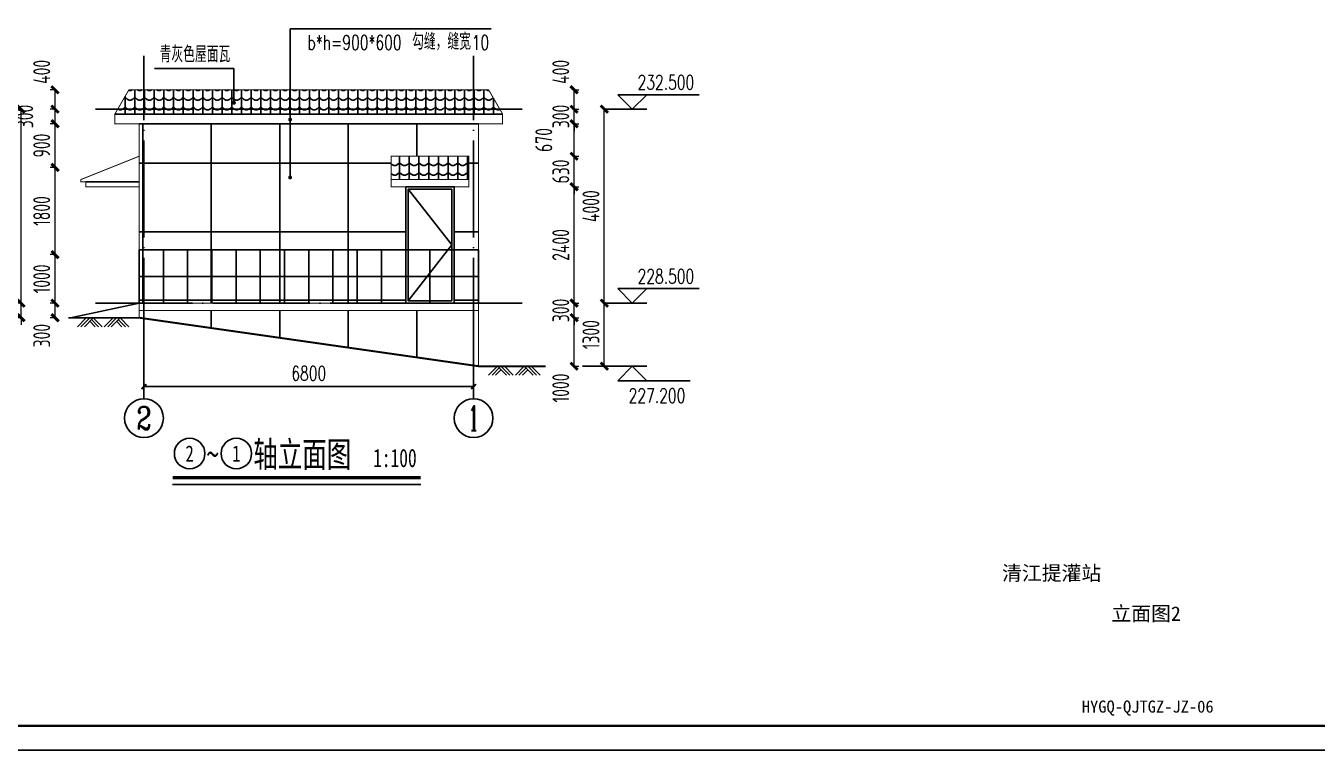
# Model space of a CAD drawing. Header units: millimetres. Extents: x 1742399 to 4898386, y 2481636 to 5226310.
# Drawn here: x 2215786 to 2242429, y 2586514 to 2601452 of the extents above; entities that cross this region are included whole.
import ezdxf
from ezdxf.enums import TextEntityAlignment as Align

# ---------------------------------------------------------------- set-up
doc = ezdxf.new("R2010")
doc.units = ezdxf.units.MM
doc.header["$LTSCALE"] = 1000
doc.linetypes.add('DOTE', pattern=[2.42, 2, -0.2, 0.02, -0.2])
for name, color, linetype in [('AXIS', 3, 'Continuous'), ('AXIS_TEXT', 7, 'Continuous'), ('DIM_ELEV', 3, 'Continuous'), ('DIM_LEAD', 3, 'Continuous'), ('DIM_SYMB', 3, 'Continuous'), ('DOTE', 1, 'DOTE'), ('PUB_DIM', 3, 'Continuous'), ('PUB_TITLE', 4, 'Continuous'), ('SPACE_BALCONY', 6, 'Continuous'), ('TWT_DIM', 3, 'Continuous'), ('YHJ_立面_墙线中', 2, 'Continuous'), ('YHJ_门窗框', 151, 'Continuous'), ('YHJ_门窗细线', 160, 'Continuous'), ('图框', 7, 'Continuous'), ('建筑-房间填充', 8, 'Continuous')]:
    doc.layers.add(name, color=color, linetype=linetype)
doc.styles.add('_TCH_AXIS', font='COMPLEX', dxfattribs={"bigfont": 'GBCBIG'})
doc.styles.add('_TCH_DIM', font='SIMPLEX', dxfattribs={"bigfont": 'GBCBIG'})
doc.styles.add('_TCH_DIM_T3', font='SIMPLEX', dxfattribs={"width": 0.705882, "bigfont": 'GBCBIG'})
doc.styles.add('biaotilan', font='', dxfattribs={"width": 0.7})
doc.styles.add('COMPLEX', font='COMPLEX')
doc.styles.add('TSSD_REIN_T3', font='tssdeng.shx', dxfattribs={"width": 0.7, "bigfont": 'hztxt.shx'})
doc.styles.get('biaotilan').set_extended_font_data('SimSun')
doc.dimstyles.new('_TCH_ARCH&&100', dxfattribs={"dimtxt": 350, "dimasz": 150, "dimexe": 100, "dimexo": 200, "dimgap": 100, "dimtad": 1, "dimdec": 0, "dimzin": 0, "dimdsep": 46, "dimtxsty": 'TSSD_REIN_T3', "dimblk": 'ARCHTICK', "dimcen": 0.09, "dimclrt": 7, "dimazin": 2, "dimtfac": 1, "dimtdec": 0, "dimtix": 1, "dimtmove": 2, "dimatfit": 3, "dimfxl": 1, "dimfxlon": 1, "dimtolj": 1, "dimtzin": 0, "dimlwd": 18, "dimlwe": 18, "dimarcsym": 0})
doc.dimstyles.new('_TWT_ARCH&&100', dxfattribs={"dimtxt": 297.5, "dimasz": 100, "dimexe": 250, "dimexo": 300, "dimgap": 126.25, "dimtad": 1, "dimdec": 0, "dimzin": 0, "dimdsep": 46, "dimtxsty": '_TCH_DIM_T3', "dimblk": 'ARCHTICK', "dimcen": 0.09, "dimclrt": 7, "dimazin": 2, "dimtfac": 1, "dimtdec": 0, "dimtix": 1, "dimtmove": 2, "dimatfit": 3, "dimfxl": 75, "dimtolj": 1, "dimtzin": 0, "dimarcsym": 0})
pattern_1 = [(90, (707.1, 707.1), (-1414.215, 0), []), (180, (707.1, 707.1), (-1e-13, -1414.215), [])]

# ---------------------------------------------------------------- blocks, each defined once
blk = doc.blocks.new('HSHHFGHTFF')
at = {"layer": 'YHJ_门窗框'}
blk.add_lwpolyline([(633308, 84413), (634308, 84413), (634308, 82013), (633308, 82013)], close=True, dxfattribs=at)
at = {"layer": 'YHJ_门窗细线'}
blk.add_lwpolyline([(633358, 84363), (634258, 84363), (634258, 82063), (633358, 82063)], close=True, dxfattribs=at)
blk.add_lwpolyline([(633358, 84363), (634258, 83213), (633358, 82063)], dxfattribs=at)
blk = doc.blocks.new('HAYJZ A3')
blk.add_lwpolyline([(4975, -403417), (46975, -403417), (46975, -433117), (4975, -433117), (4975, -403417)])
at = {"const_width": 50}
blk.add_lwpolyline([(7475, -403917), (46475, -403917), (46475, -432617), (7475, -432617), (7475, -403917)], dxfattribs=at)
at = {"layer": 'PUB_TITLE'}
blk.add_lwpolyline([(4975, -433117), (46975, -433117), (46975, -403417), (4975, -403417)], close=True, dxfattribs=at)
blk = doc.blocks.new('_ArchTick')
at = {"color": 0, "linetype": 'ByBlock', "const_width": 0.4}
blk.add_lwpolyline([(-0.5, -0.5), (0.5, 0.5)], dxfattribs=at)
blk = doc.blocks.new('*D374')
at = {"layer": 'Defpoints', "color": 0, "transparency": 16777216}
for p in [(2218223, 2594269), (2225023, 2594269), (2225023, 2594011)]:
    blk.add_point(p, dxfattribs=at)
at = {"layer": 'TWT_DIM', "color": 0, "lineweight": -2, "transparency": 16777216}
for p, q in [((2218223, 2594011), (2225023, 2594011)), ((2218223, 2593969), (2218223, 2593761)), ((2225023, 2593969), (2225023, 2593761))]:
    blk.add_line(p, q, dxfattribs=at)
at = {"layer": 'TWT_DIM', "color": 0, "lineweight": -2, "transparency": 16777216, "xscale": 100, "yscale": 100, "zscale": 100, "rotation": 180}
blk.add_blockref('_ArchTick', (2218223, 2594011), dxfattribs=at)
at = {"layer": 'TWT_DIM', "color": 0, "lineweight": -2, "transparency": 16777216, "xscale": 100, "yscale": 100, "zscale": 100}
blk.add_blockref('_ArchTick', (2225023, 2594011), dxfattribs=at)
at = {"layer": 'TWT_DIM', "color": 7, "transparency": 16777216, "insert": (2221623, 2594286), "char_height": 297.5, "attachment_point": 5, "style": '_TCH_DIM_T3'}
blk.add_mtext('\\A1;6800', dxfattribs=at)
blk = doc.blocks.new('_AXISO')
blk.add_circle((0, 0), 0.5)
at = {"layer": 'AXIS_TEXT', "style": 'COMPLEX', "width": 1.041667}
blk.add_attdef('A', text='', height=0.56, dxfattribs=at).set_placement((-0.25, -0.28), (0.25, -0.28), align=Align.FIT)
blk = doc.blocks.new('*D375')
at = {"layer": 'Defpoints', "color": 0, "transparency": 16777216}
for p in [(2216389, 2595733), (2217118, 2595733), (2217118, 2595433)]:
    blk.add_point(p, dxfattribs=at)
at = {"layer": 'PUB_DIM', "color": 0, "lineweight": 18, "transparency": 16777216}
for p, q in [((2216390, 2595733), (2216289, 2595733)), ((2216389, 2595433), (2216389, 2595733)), ((2216390, 2595433), (2216289, 2595433))]:
    blk.add_line(p, q, dxfattribs=at)
at = {"layer": 'PUB_DIM', "color": 0, "lineweight": 18, "transparency": 16777216, "xscale": 150, "yscale": 150, "zscale": 150}
for p, rotation in [((2216389, 2595733), 90), ((2216389, 2595433), 270)]:
    blk.add_blockref('_ArchTick', p, dxfattribs=dict(at, rotation=rotation))
at = {"layer": 'PUB_DIM', "color": 7, "transparency": 16777216, "insert": (2216114, 2595063), "char_height": 350, "attachment_point": 5, "rotation": 90, "style": 'TSSD_REIN_T3'}
blk.add_mtext('\\A1;300', dxfattribs=at)
blk = doc.blocks.new('*D376')
at = {"layer": 'Defpoints', "color": 0, "transparency": 16777216}
for p in [(2216389, 2596733), (2217118, 2596733), (2217118, 2595733)]:
    blk.add_point(p, dxfattribs=at)
at = {"layer": 'PUB_DIM', "color": 0, "lineweight": 18, "transparency": 16777216}
for p, q in [((2216390, 2596733), (2216289, 2596733)), ((2216389, 2595733), (2216389, 2596733)), ((2216390, 2595733), (2216289, 2595733))]:
    blk.add_line(p, q, dxfattribs=at)
at = {"layer": 'PUB_DIM', "color": 0, "lineweight": 18, "transparency": 16777216, "xscale": 150, "yscale": 150, "zscale": 150}
for p, rotation in [((2216389, 2596733), 90), ((2216389, 2595733), 270)]:
    blk.add_blockref('_ArchTick', p, dxfattribs=dict(at, rotation=rotation))
at = {"layer": 'PUB_DIM', "color": 7, "transparency": 16777216, "insert": (2216114, 2596233), "char_height": 350, "attachment_point": 5, "rotation": 90, "style": 'TSSD_REIN_T3'}
blk.add_mtext('\\A1;1000', dxfattribs=at)
blk = doc.blocks.new('*D377')
at = {"layer": 'Defpoints', "color": 0, "transparency": 16777216}
for p in [(2216389, 2598533), (2217118, 2598533), (2217118, 2596733)]:
    blk.add_point(p, dxfattribs=at)
at = {"layer": 'PUB_DIM', "color": 0, "lineweight": 18, "transparency": 16777216}
for p, q in [((2216390, 2598533), (2216289, 2598533)), ((2216389, 2596733), (2216389, 2598533)), ((2216390, 2596733), (2216289, 2596733))]:
    blk.add_line(p, q, dxfattribs=at)
at = {"layer": 'PUB_DIM', "color": 0, "lineweight": 18, "transparency": 16777216, "xscale": 150, "yscale": 150, "zscale": 150}
for p, rotation in [((2216389, 2598533), 90), ((2216389, 2596733), 270)]:
    blk.add_blockref('_ArchTick', p, dxfattribs=dict(at, rotation=rotation))
at = {"layer": 'PUB_DIM', "color": 7, "transparency": 16777216, "insert": (2216114, 2597633), "char_height": 350, "attachment_point": 5, "rotation": 90, "style": 'TSSD_REIN_T3'}
blk.add_mtext('\\A1;1800', dxfattribs=at)
blk = doc.blocks.new('*D378')
at = {"layer": 'Defpoints', "color": 0, "transparency": 16777216}
for p in [(2216389, 2599433), (2217118, 2599433), (2217118, 2598533)]:
    blk.add_point(p, dxfattribs=at)
at = {"layer": 'PUB_DIM', "color": 0, "lineweight": 18, "transparency": 16777216}
for p, q in [((2216390, 2599433), (2216289, 2599433)), ((2216389, 2598533), (2216389, 2599433)), ((2216390, 2598533), (2216289, 2598533))]:
    blk.add_line(p, q, dxfattribs=at)
at = {"layer": 'PUB_DIM', "color": 0, "lineweight": 18, "transparency": 16777216, "xscale": 150, "yscale": 150, "zscale": 150}
for p, rotation in [((2216389, 2599433), 90), ((2216389, 2598533), 270)]:
    blk.add_blockref('_ArchTick', p, dxfattribs=dict(at, rotation=rotation))
at = {"layer": 'PUB_DIM', "color": 7, "transparency": 16777216, "insert": (2216114, 2598983), "char_height": 350, "attachment_point": 5, "rotation": 90, "style": 'TSSD_REIN_T3'}
blk.add_mtext('\\A1;900', dxfattribs=at)
blk = doc.blocks.new('*D379')
at = {"layer": 'Defpoints', "color": 0, "transparency": 16777216}
for p in [(2216389, 2599733), (2217118, 2599733), (2217118, 2599433)]:
    blk.add_point(p, dxfattribs=at)
at = {"layer": 'PUB_DIM', "color": 0, "lineweight": 18, "transparency": 16777216}
for p, q in [((2216390, 2599733), (2216289, 2599733)), ((2216389, 2599433), (2216389, 2599733)), ((2216390, 2599433), (2216289, 2599433))]:
    blk.add_line(p, q, dxfattribs=at)
at = {"layer": 'PUB_DIM', "color": 0, "lineweight": 18, "transparency": 16777216, "xscale": 150, "yscale": 150, "zscale": 150}
for p, rotation in [((2216389, 2599733), 90), ((2216389, 2599433), 270)]:
    blk.add_blockref('_ArchTick', p, dxfattribs=dict(at, rotation=rotation))
at = {"layer": 'PUB_DIM', "color": 7, "transparency": 16777216, "insert": (2215764, 2599583), "char_height": 350, "attachment_point": 5, "rotation": 90, "style": 'TSSD_REIN_T3'}
blk.add_mtext('\\A1;300', dxfattribs=at)
blk = doc.blocks.new('*D380')
at = {"layer": 'Defpoints', "color": 0, "transparency": 16777216}
for p in [(2216389, 2600133), (2217118, 2600133), (2217118, 2599733)]:
    blk.add_point(p, dxfattribs=at)
at = {"layer": 'PUB_DIM', "color": 0, "lineweight": 18, "transparency": 16777216}
for p, q in [((2216390, 2600133), (2216289, 2600133)), ((2216389, 2599733), (2216389, 2600133)), ((2216390, 2599733), (2216289, 2599733))]:
    blk.add_line(p, q, dxfattribs=at)
at = {"layer": 'PUB_DIM', "color": 0, "lineweight": 18, "transparency": 16777216, "xscale": 150, "yscale": 150, "zscale": 150}
for p, rotation in [((2216389, 2600133), 90), ((2216389, 2599733), 270)]:
    blk.add_blockref('_ArchTick', p, dxfattribs=dict(at, rotation=rotation))
at = {"layer": 'PUB_DIM', "color": 7, "transparency": 16777216, "insert": (2216114, 2600503), "char_height": 350, "attachment_point": 5, "rotation": 90, "style": 'TSSD_REIN_T3'}
blk.add_mtext('\\A1;400', dxfattribs=at)
blk = doc.blocks.new('*D381')
at = {"layer": 'Defpoints', "color": 0, "transparency": 16777216}
for p in [(2226286, 2595433), (2227098, 2595433), (2226286, 2594433)]:
    blk.add_point(p, dxfattribs=at)
at = {"layer": 'PUB_DIM', "color": 0, "lineweight": 18, "transparency": 16777216}
for p, q in [((2227097, 2595433), (2227198, 2595433)), ((2227098, 2594433), (2227098, 2595433)), ((2227097, 2594433), (2227198, 2594433))]:
    blk.add_line(p, q, dxfattribs=at)
at = {"layer": 'PUB_DIM', "color": 0, "lineweight": 18, "transparency": 16777216, "xscale": 150, "yscale": 150, "zscale": 150}
for p, rotation in [((2227098, 2595433), 90), ((2227098, 2594433), 270)]:
    blk.add_blockref('_ArchTick', p, dxfattribs=dict(at, rotation=rotation))
at = {"layer": 'PUB_DIM', "color": 7, "transparency": 16777216, "insert": (2226823, 2593983), "char_height": 350, "attachment_point": 5, "rotation": 90, "style": 'TSSD_REIN_T3'}
blk.add_mtext('\\A1;1000', dxfattribs=at)
blk = doc.blocks.new('*D382')
at = {"layer": 'Defpoints', "color": 0, "transparency": 16777216}
for p in [(2226286, 2595733), (2227098, 2595733), (2226286, 2595433)]:
    blk.add_point(p, dxfattribs=at)
at = {"layer": 'PUB_DIM', "color": 0, "lineweight": 18, "transparency": 16777216}
for p, q in [((2227098, 2595733), (2227098, 2595883)), ((2227097, 2595733), (2227198, 2595733)), ((2227098, 2595433), (2227098, 2595733)), ((2227097, 2595433), (2227198, 2595433)), ((2227098, 2595433), (2227098, 2595283))]:
    blk.add_line(p, q, dxfattribs=at)
at = {"layer": 'PUB_DIM', "color": 0, "lineweight": 18, "transparency": 16777216, "xscale": 150, "yscale": 150, "zscale": 150}
for p, rotation in [((2227098, 2595733), 270), ((2227098, 2595433), 90)]:
    blk.add_blockref('_ArchTick', p, dxfattribs=dict(at, rotation=rotation))
at = {"layer": 'PUB_DIM', "color": 7, "transparency": 16777216, "insert": (2226823, 2595583), "char_height": 350, "attachment_point": 5, "rotation": 90, "style": 'TSSD_REIN_T3'}
blk.add_mtext('\\A1;300', dxfattribs=at)
blk = doc.blocks.new('*D383')
at = {"layer": 'Defpoints', "color": 0, "transparency": 16777216}
for p in [(2226286, 2598133), (2227098, 2598133), (2226286, 2595733)]:
    blk.add_point(p, dxfattribs=at)
at = {"layer": 'PUB_DIM', "color": 0, "lineweight": 18, "transparency": 16777216}
for p, q in [((2227097, 2598133), (2227198, 2598133)), ((2227098, 2595733), (2227098, 2598133)), ((2227097, 2595733), (2227198, 2595733))]:
    blk.add_line(p, q, dxfattribs=at)
at = {"layer": 'PUB_DIM', "color": 0, "lineweight": 18, "transparency": 16777216, "xscale": 150, "yscale": 150, "zscale": 150}
for p, rotation in [((2227098, 2598133), 90), ((2227098, 2595733), 270)]:
    blk.add_blockref('_ArchTick', p, dxfattribs=dict(at, rotation=rotation))
at = {"layer": 'PUB_DIM', "color": 7, "transparency": 16777216, "insert": (2226823, 2596933), "char_height": 350, "attachment_point": 5, "rotation": 90, "style": 'TSSD_REIN_T3'}
blk.add_mtext('\\A1;2400', dxfattribs=at)
blk = doc.blocks.new('*D384')
at = {"layer": 'Defpoints', "color": 0, "transparency": 16777216}
for p in [(2226286, 2598763), (2227098, 2598763), (2226286, 2598133)]:
    blk.add_point(p, dxfattribs=at)
at = {"layer": 'PUB_DIM', "color": 0, "lineweight": 18, "transparency": 16777216}
for p, q in [((2227097, 2598763), (2227198, 2598763)), ((2227098, 2598763), (2227098, 2598913)), ((2227098, 2598133), (2227098, 2598763)), ((2227097, 2598133), (2227198, 2598133)), ((2227098, 2598133), (2227098, 2597983))]:
    blk.add_line(p, q, dxfattribs=at)
at = {"layer": 'PUB_DIM', "color": 0, "lineweight": 18, "transparency": 16777216, "xscale": 150, "yscale": 150, "zscale": 150}
for p, rotation in [((2227098, 2598763), 270), ((2227098, 2598133), 90)]:
    blk.add_blockref('_ArchTick', p, dxfattribs=dict(at, rotation=rotation))
at = {"layer": 'PUB_DIM', "color": 7, "transparency": 16777216, "insert": (2226823, 2598448), "char_height": 350, "attachment_point": 5, "rotation": 90, "style": 'TSSD_REIN_T3'}
blk.add_mtext('\\A1;630', dxfattribs=at)
blk = doc.blocks.new('*D385')
at = {"layer": 'Defpoints', "color": 0, "transparency": 16777216}
for p in [(2226286, 2599433), (2227098, 2599433), (2226286, 2598763)]:
    blk.add_point(p, dxfattribs=at)
at = {"layer": 'PUB_DIM', "color": 0, "lineweight": 18, "transparency": 16777216}
for p, q in [((2227097, 2599433), (2227198, 2599433)), ((2227098, 2598763), (2227098, 2599433)), ((2227097, 2598763), (2227198, 2598763))]:
    blk.add_line(p, q, dxfattribs=at)
at = {"layer": 'PUB_DIM', "color": 0, "lineweight": 18, "transparency": 16777216, "xscale": 150, "yscale": 150, "zscale": 150}
for p, rotation in [((2227098, 2599433), 90), ((2227098, 2598763), 270)]:
    blk.add_blockref('_ArchTick', p, dxfattribs=dict(at, rotation=rotation))
at = {"layer": 'PUB_DIM', "color": 7, "transparency": 16777216, "insert": (2226473, 2599098), "char_height": 350, "attachment_point": 5, "rotation": 90, "style": 'TSSD_REIN_T3'}
blk.add_mtext('\\A1;670', dxfattribs=at)
blk = doc.blocks.new('*D386')
at = {"layer": 'Defpoints', "color": 0, "transparency": 16777216}
for p in [(2226286, 2599733), (2227098, 2599733), (2226286, 2599433)]:
    blk.add_point(p, dxfattribs=at)
at = {"layer": 'PUB_DIM', "color": 0, "lineweight": 18, "transparency": 16777216}
for p, q in [((2227098, 2599733), (2227098, 2599883)), ((2227097, 2599733), (2227198, 2599733)), ((2227098, 2599433), (2227098, 2599733)), ((2227097, 2599433), (2227198, 2599433)), ((2227098, 2599433), (2227098, 2599283))]:
    blk.add_line(p, q, dxfattribs=at)
at = {"layer": 'PUB_DIM', "color": 0, "lineweight": 18, "transparency": 16777216, "xscale": 150, "yscale": 150, "zscale": 150}
for p, rotation in [((2227098, 2599733), 270), ((2227098, 2599433), 90)]:
    blk.add_blockref('_ArchTick', p, dxfattribs=dict(at, rotation=rotation))
at = {"layer": 'PUB_DIM', "color": 7, "transparency": 16777216, "insert": (2226823, 2599583), "char_height": 350, "attachment_point": 5, "rotation": 90, "style": 'TSSD_REIN_T3'}
blk.add_mtext('\\A1;300', dxfattribs=at)
blk = doc.blocks.new('*D387')
at = {"layer": 'Defpoints', "color": 0, "transparency": 16777216}
for p in [(2226286, 2600133), (2227098, 2600133), (2226286, 2599733)]:
    blk.add_point(p, dxfattribs=at)
at = {"layer": 'PUB_DIM', "color": 0, "lineweight": 18, "transparency": 16777216}
for p, q in [((2227097, 2600133), (2227198, 2600133)), ((2227098, 2599733), (2227098, 2600133)), ((2227097, 2599733), (2227198, 2599733))]:
    blk.add_line(p, q, dxfattribs=at)
at = {"layer": 'PUB_DIM', "color": 0, "lineweight": 18, "transparency": 16777216, "xscale": 150, "yscale": 150, "zscale": 150}
for p, rotation in [((2227098, 2600133), 90), ((2227098, 2599733), 270)]:
    blk.add_blockref('_ArchTick', p, dxfattribs=dict(at, rotation=rotation))
at = {"layer": 'PUB_DIM', "color": 7, "transparency": 16777216, "insert": (2226823, 2600503), "char_height": 350, "attachment_point": 5, "rotation": 90, "style": 'TSSD_REIN_T3'}
blk.add_mtext('\\A1;400', dxfattribs=at)
blk = doc.blocks.new('*D388')
at = {"layer": 'Defpoints', "color": 0, "transparency": 16777216}
for p in [(2215687, 2595733), (2216818, 2595733), (2216818, 2595433)]:
    blk.add_point(p, dxfattribs=at)
at = {"layer": 'PUB_DIM', "color": 0, "lineweight": 18, "transparency": 16777216}
for p, q in [((2215687, 2595733), (2215687, 2595883)), ((2215688, 2595733), (2215587, 2595733)), ((2215687, 2595433), (2215687, 2595733)), ((2215688, 2595433), (2215587, 2595433)), ((2215687, 2595433), (2215687, 2595283))]:
    blk.add_line(p, q, dxfattribs=at)
at = {"layer": 'PUB_DIM', "color": 0, "lineweight": 18, "transparency": 16777216, "xscale": 150, "yscale": 150, "zscale": 150}
for p, rotation in [((2215687, 2595733), 270), ((2215687, 2595433), 90)]:
    blk.add_blockref('_ArchTick', p, dxfattribs=dict(at, rotation=rotation))
at = {"layer": 'PUB_DIM', "color": 7, "transparency": 16777216, "insert": (2215412, 2595583), "char_height": 350, "attachment_point": 5, "rotation": 90, "style": 'TSSD_REIN_T3'}
blk.add_mtext('\\A1;300', dxfattribs=at)
blk = doc.blocks.new('*D389')
at = {"layer": 'Defpoints', "color": 0, "transparency": 16777216}
for p in [(2215687, 2599733), (2216818, 2599733), (2216818, 2595733)]:
    blk.add_point(p, dxfattribs=at)
at = {"layer": 'PUB_DIM', "color": 0, "lineweight": 18, "transparency": 16777216}
for p, q in [((2215688, 2599733), (2215587, 2599733)), ((2215687, 2595733), (2215687, 2599733)), ((2215688, 2595733), (2215587, 2595733))]:
    blk.add_line(p, q, dxfattribs=at)
at = {"layer": 'PUB_DIM', "color": 0, "lineweight": 18, "transparency": 16777216, "xscale": 150, "yscale": 150, "zscale": 150}
for p, rotation in [((2215687, 2599733), 90), ((2215687, 2595733), 270)]:
    blk.add_blockref('_ArchTick', p, dxfattribs=dict(at, rotation=rotation))
at = {"layer": 'PUB_DIM', "color": 7, "transparency": 16777216, "insert": (2215412, 2597733), "char_height": 350, "attachment_point": 5, "rotation": 90, "style": 'TSSD_REIN_T3'}
blk.add_mtext('\\A1;4000', dxfattribs=at)
blk = doc.blocks.new('*D390')
at = {"layer": 'Defpoints', "color": 0, "transparency": 16777216}
for p in [(2226586, 2595733), (2227721, 2595733), (2226586, 2594433)]:
    blk.add_point(p, dxfattribs=at)
at = {"layer": 'PUB_DIM', "color": 0, "lineweight": 18, "transparency": 16777216}
for p, q in [((2227720, 2595733), (2227821, 2595733)), ((2227721, 2594433), (2227721, 2595733)), ((2227720, 2594433), (2227821, 2594433))]:
    blk.add_line(p, q, dxfattribs=at)
at = {"layer": 'PUB_DIM', "color": 0, "lineweight": 18, "transparency": 16777216, "xscale": 150, "yscale": 150, "zscale": 150}
for p, rotation in [((2227721, 2595733), 90), ((2227721, 2594433), 270)]:
    blk.add_blockref('_ArchTick', p, dxfattribs=dict(at, rotation=rotation))
at = {"layer": 'PUB_DIM', "color": 7, "transparency": 16777216, "insert": (2227446, 2595083), "char_height": 350, "attachment_point": 5, "rotation": 90, "style": 'TSSD_REIN_T3'}
blk.add_mtext('\\A1;1300', dxfattribs=at)
blk = doc.blocks.new('*D391')
at = {"layer": 'Defpoints', "color": 0, "transparency": 16777216}
for p in [(2226586, 2599733), (2227721, 2599733), (2226586, 2595733)]:
    blk.add_point(p, dxfattribs=at)
at = {"layer": 'PUB_DIM', "color": 0, "lineweight": 18, "transparency": 16777216}
for p, q in [((2227720, 2599733), (2227821, 2599733)), ((2227721, 2595733), (2227721, 2599733)), ((2227720, 2595733), (2227821, 2595733))]:
    blk.add_line(p, q, dxfattribs=at)
at = {"layer": 'PUB_DIM', "color": 0, "lineweight": 18, "transparency": 16777216, "xscale": 150, "yscale": 150, "zscale": 150}
for p, rotation in [((2227721, 2599733), 90), ((2227721, 2595733), 270)]:
    blk.add_blockref('_ArchTick', p, dxfattribs=dict(at, rotation=rotation))
at = {"layer": 'PUB_DIM', "color": 7, "transparency": 16777216, "insert": (2227446, 2597733), "char_height": 350, "attachment_point": 5, "rotation": 90, "style": 'TSSD_REIN_T3'}
blk.add_mtext('\\A1;4000', dxfattribs=at)

msp = doc.modelspace()

# ---------------------------------------------------------------- hatches: boundary and pattern name
h = msp.add_hatch()
h.set_pattern_fill('多孔材料', color=8, scale=500, angle=45)
h.set_pattern_definition(pattern_1)
edge = h.paths.add_edge_path()
edge.add_line((2223623.4, 2598132.5), (2223323.4, 2598132.5))
edge.add_line((2223323.4, 2598132.5), (2223323.4, 2598282.5))
edge.add_line((2223323.4, 2598282.5), (2223323.4, 2598762.5))
edge.add_line((2223323.4, 2598762.5), (2224923.4, 2598762.5))
edge.add_line((2224923.4, 2598762.5), (2224923.4, 2598282.5))
edge.add_line((2224923.4, 2598282.5), (2224923.4, 2598282.5))
edge.add_line((2224923.4, 2598282.5), (2224923.4, 2598132.5))
edge.add_line((2224923.4, 2598132.5), (2224623.4, 2598132.5))
edge.add_line((2224623.4, 2598132.5), (2224623.4, 2596532.5))
edge.add_line((2224623.4, 2596532.5), (2225123.4, 2596532.5))
edge.add_line((2225123.4, 2596532.5), (2225123.4, 2599432.5))
edge.add_line((2225123.4, 2599432.5), (2221239.1, 2599432.5))
edge.add_line((2221239.1, 2599432.5), (2221239.1, 2599182.9))
edge.add_arc((2221239.1, 2599162.9), 20, -90, 90, ccw=False)
edge.add_arc((2221239.1, 2599162.9), 20, 90, 270, ccw=False)
edge.add_line((2221239.1, 2599182.9), (2221239.1, 2599432.5))
edge.add_line((2221239.1, 2599432.5), (2218123.4, 2599432.5))
edge.add_line((2218123.4, 2599432.5), (2218123.4, 2596532.5))
edge.add_line((2218123.4, 2596532.5), (2223623.4, 2596532.5))
edge.add_line((2223623.4, 2596532.5), (2223623.4, 2598132.5))
h.paths.add_polyline_path([(2218623.4, 2596532.5), (2218123.4, 2596532.5), (2218123.4, 2595982.5), (2218623.4, 2595982.5)])
h.paths.add_polyline_path([(2218623.4, 2595982.5), (2218123.4, 2595982.5), (2218123.4, 2595732.5), (2218623.4, 2595732.5)])
h.paths.add_polyline_path([(2219123.4, 2595982.5), (2218623.4, 2595982.5), (2218623.4, 2595732.5), (2219123.4, 2595732.5)])
h.paths.add_polyline_path([(2219123.4, 2596532.5), (2218623.4, 2596532.5), (2218623.4, 2595982.5), (2219123.4, 2595982.5)])
h.paths.add_polyline_path([(2219623.4, 2596532.5), (2219123.4, 2596532.5), (2219123.4, 2595982.5), (2219623.4, 2595982.5)])
h.paths.add_polyline_path([(2219623.4, 2595982.5), (2219123.4, 2595982.5), (2219123.4, 2595732.5), (2219623.4, 2595732.5)])
h.paths.add_polyline_path([(2220123.4, 2596532.5), (2219623.4, 2596532.5), (2219623.4, 2595982.5), (2220123.4, 2595982.5)])
h.paths.add_polyline_path([(2220123.4, 2595982.5), (2219623.4, 2595982.5), (2219623.4, 2595732.5), (2220123.4, 2595732.5)])
h.paths.add_polyline_path([(2220623.4, 2596532.5), (2220123.4, 2596532.5), (2220123.4, 2595982.5), (2220623.4, 2595982.5)])
h.paths.add_polyline_path([(2220623.4, 2595982.5), (2220123.4, 2595982.5), (2220123.4, 2595732.5), (2220623.4, 2595732.5)])
h.paths.add_polyline_path([(2221123.4, 2596532.5), (2220623.4, 2596532.5), (2220623.4, 2595982.5), (2221123.4, 2595982.5)])
h.paths.add_polyline_path([(2221123.4, 2595982.5), (2220623.4, 2595982.5), (2220623.4, 2595732.5), (2221123.4, 2595732.5)])
h.paths.add_polyline_path([(2221623.4, 2596532.5), (2221123.4, 2596532.5), (2221123.4, 2595982.5), (2221623.4, 2595982.5)])
h.paths.add_polyline_path([(2221623.4, 2595982.5), (2221123.4, 2595982.5), (2221123.4, 2595732.5), (2221623.4, 2595732.5)])
h.paths.add_polyline_path([(2222123.4, 2596532.5), (2221623.4, 2596532.5), (2221623.4, 2595982.5), (2222123.4, 2595982.5)])
h.paths.add_polyline_path([(2222123.4, 2595982.5), (2221623.4, 2595982.5), (2221623.4, 2595732.5), (2222123.4, 2595732.5)])
h.paths.add_polyline_path([(2222623.4, 2596532.5), (2222123.4, 2596532.5), (2222123.4, 2595982.5), (2222623.4, 2595982.5)])
h.paths.add_polyline_path([(2222623.4, 2595982.5), (2222123.4, 2595982.5), (2222123.4, 2595732.5), (2222623.4, 2595732.5)])
h.paths.add_polyline_path([(2223123.4, 2596532.5), (2222623.4, 2596532.5), (2222623.4, 2595982.5), (2223123.4, 2595982.5)])
h.paths.add_polyline_path([(2223123.4, 2595982.5), (2222623.4, 2595982.5), (2222623.4, 2595732.5), (2223123.4, 2595732.5)])
h.paths.add_polyline_path([(2223623.4, 2596532.5), (2223123.4, 2596532.5), (2223123.4, 2595982.5), (2223623.4, 2595982.5)])
h.paths.add_polyline_path([(2223623.4, 2595982.5), (2223123.4, 2595982.5), (2223123.4, 2595732.5), (2223623.4, 2595732.5)])
h.paths.add_polyline_path([(2225123.4, 2596532.5), (2224623.4, 2596532.5), (2224623.4, 2595982.5), (2225123.4, 2595982.5)])
h.paths.add_polyline_path([(2225123.4, 2595982.5), (2224623.4, 2595982.5), (2224623.4, 2595732.5), (2225123.4, 2595732.5)])
h = msp.add_hatch()
h.set_pattern_fill('多孔材料', color=8, scale=500, angle=45)
h.set_pattern_definition(pattern_1)
h.paths.add_polyline_path([(2225023.4, 2595582.5), (2218223.4, 2595582.5), (2218223.4, 2595418.2), (2225023.4, 2594446.8), (2225023.4, 2594668.9)])
h.paths.add_polyline_path([(2225123.4, 2595582.5), (2225023.4, 2595582.5), (2225023.4, 2594668.9), (2225023.4, 2594446.8), (2225123.4, 2594432.5)])
at = {"layer": '建筑-房间填充'}
h = msp.add_hatch(dxfattribs=at)
h.set_pattern_fill('弯瓦屋面', color=144, scale=100)
h.set_pattern_definition([(0, (1590315.51, 2513719.95), (200, 200), [40, -160]), (45, (1590395.51, 2513739.95), (2e-14, 200), [56.56854, -226.27417]), (90, (1590435.51, 2513779.95), (-200, 200), [200]), (135, (1590475.51, 2513739.95), (-200, 2e-14), [56.56854, -226.27417]), (26.565051, (1590355.51, 2513719.95), (200, 2e-07), [44.72, -402.493595]), (333.434949, (1590475.51, 2513739.95), (200, -2e-07), [44.72, -402.493595])])
h.paths.add_polyline_path([(2218223.4, 2600132.5), (2217912.1, 2600132.5), (2217681.2, 2599732.5), (2218223.4, 2599732.5)])
h.paths.add_polyline_path([(2218223.4, 2599732.5), (2217681.2, 2599732.5), (2217623.4, 2599632.5), (2218223.4, 2599632.5)])
h.paths.add_polyline_path([(2225023.4, 2600132.5), (2218223.4, 2600132.5), (2218223.4, 2599732.5), (2225023.4, 2599732.5)])
h.paths.add_polyline_path([(2225023.4, 2599732.5), (2218223.4, 2599732.5), (2218223.4, 2599632.5), (2225023.4, 2599632.5)])
h.paths.add_polyline_path([(2225334.7, 2600132.5), (2225023.4, 2600132.5), (2225023.4, 2599732.5), (2225565.7, 2599732.5)])
h.paths.add_polyline_path([(2225565.7, 2599732.5), (2225023.4, 2599732.5), (2225023.4, 2599632.5), (2225623.4, 2599632.5)])
h = msp.add_hatch(dxfattribs=at)
h.set_pattern_fill('弯瓦屋面', color=144, scale=100)
h.set_pattern_definition([(0, (927377.6, -306030.06), (200, 200), [40, -160]), (45, (927457.59, -306010.06), (2e-14, 200), [56.568542, -226.27417]), (90, (927497.6, -305970.06), (-200, 200), [200]), (135, (927537.59, -306010.06), (-200, 2e-14), [56.568542, -226.27417]), (26.5650512, (927417.59, -306030.06), (200, 2e-07), [44.72, -402.493595]), (333.4349488, (927537.59, -306010.06), (200, -2e-07), [44.72, -402.493595])])
h.paths.add_polyline_path([(2224923.4, 2598282.5), (2224923.4, 2598762.5), (2223323.4, 2598762.5), (2223323.4, 2598282.5)])

# ---------------------------------------------------------------- linework, layer by layer
for p, q in [((2217032.8, 2595432.5), (2216849.7, 2595246.6)), ((2217104.8, 2595432.5), (2216921.6, 2595246.6)), ((2217176.7, 2595432.5), (2216993.6, 2595246.6)), ((2217104.8, 2595359.5), (2217215.9, 2595246.6)), ((2217140.7, 2595396), (2217287.9, 2595246.6)), ((2217176.7, 2595432.5), (2217359.9, 2595246.6)), ((2217585.8, 2595432.5), (2217402.7, 2595246.6)), ((2217657.7, 2595432.5), (2217474.6, 2595246.6)), ((2217729.7, 2595432.5), (2217546.5, 2595246.6)), ((2217657.7, 2595359.5), (2217768.9, 2595246.6)), ((2217693.7, 2595396), (2217840.8, 2595246.6)), ((2217729.7, 2595432.5), (2217912.9, 2595246.6)), ((2225517.2, 2594432.5), (2225334, 2594246.6)), ((2225553.2, 2594396), (2225406, 2594246.6)), ((2225589.1, 2594359.5), (2225478, 2594246.6)), ((2225517.2, 2594432.5), (2225700.3, 2594246.6)), ((2225589.1, 2594432.5), (2225772.3, 2594246.6)), ((2225661.1, 2594432.5), (2225844.2, 2594246.6)), ((2226070.2, 2594432.5), (2225886.9, 2594246.6)), ((2226106.1, 2594396), (2225959, 2594246.6)), ((2226142.1, 2594359.5), (2226030.9, 2594246.6)), ((2226070.2, 2594432.5), (2226253.3, 2594246.6)), ((2226142.1, 2594432.5), (2226325.2, 2594246.6)), ((2226214, 2594432.5), (2226397.2, 2594246.6))]:
    msp.add_line(p, q)
at = {"layer": 'AXIS'}
for p, q in [((2218223.4, 2594668.9), (2218223.4, 2593761.4)), ((2225023.4, 2594668.9), (2225023.4, 2593761.4))]:
    msp.add_line(p, q, dxfattribs=at)
at = {"layer": 'DIM_ELEV'}
for p, q in [((2228297, 2599732.5), (2227997, 2600032.5)), ((2227997, 2600032.5), (2229677, 2600032.5)), ((2228297, 2599732.5), (2228597, 2600032.5)), ((2227721.1, 2599732.5), (2228597, 2599732.5)), ((2228297, 2595732.5), (2227997, 2596032.5)), ((2227997, 2596032.5), (2229677, 2596032.5)), ((2228297, 2595732.5), (2228597, 2596032.5)), ((2227721.1, 2595732.5), (2228597, 2595732.5)), ((2227270.6, 2594432.5), (2228597, 2594432.5)), ((2228297, 2594432.5), (2227997, 2594132.5)), ((2228297, 2594432.5), (2228597, 2594132.5)), ((2227997, 2594132.5), (2229493, 2594132.5))]:
    msp.add_line(p, q, dxfattribs=at)
msp.add_lwpolyline([(2216669.9, 2595432.5), (2218123.4, 2595432.5)], dxfattribs=at)
at = {"layer": 'DIM_LEAD'}
for p, q in [((2221239.1, 2598324.9), (2221239.1, 2601388.3)), ((2221239.1, 2599519.6), (2221239.1, 2601388.3)), ((2221239.1, 2601388.3), (2225389.5, 2601388.3)), ((2220080, 2600570.9), (2218440.7, 2600570.9)), ((2220080, 2599864.1), (2220080, 2600570.9))]:
    msp.add_line(p, q, dxfattribs=at)
at = {"layer": 'DIM_LEAD', "const_width": 40}
for points in [[(2220080, 2599844.1, 1), (2220080, 2599884.1, 1)], [(2221239.1, 2599499.6, 1), (2221239.1, 2599539.6, 1)], [(2221239.1, 2598304.9, 1), (2221239.1, 2598344.9, 1)]]:
    msp.add_lwpolyline(points, format="xyb", close=True, dxfattribs=at)
at = {"layer": 'DIM_SYMB', "const_width": 70}
msp.add_lwpolyline([(2218815.4, 2592131.7), (2223934.1, 2592131.7)], dxfattribs=at)
at = {"layer": 'DIM_SYMB'}
msp.add_lwpolyline([(2218815.4, 2591991.7), (2223934.1, 2591991.7)], dxfattribs=at)
at = {"layer": 'DIM_SYMB', "color": 7}
for centre in [(2219165.4, 2592631.4), (2220130, 2592631.4)]:
    msp.add_circle(centre, 315, dxfattribs=at)
at = {"layer": 'DOTE', "linetype": 'DOTE'}
for p, q in [((2218223.4, 2594668.9), (2218223.4, 2600832.5)), ((2225023.4, 2594668.9), (2225023.4, 2600832.5)), ((2217223.4, 2599732.5), (2226023.4, 2599732.5)), ((2217223.4, 2595732.5), (2226023.4, 2595732.5))]:
    msp.add_line(p, q, dxfattribs=at)
at = {"layer": 'SPACE_BALCONY'}
for points in [[(2225123.4, 2595732.5), (2225123.4, 2596832.5), (2218123.4, 2596832.5), (2218123.4, 2595732.5)], [(2218623.4, 2595732.5), (2218623.4, 2596832.5)], [(2219123.4, 2595732.5), (2219123.4, 2596832.5)], [(2219623.4, 2595732.5), (2219623.4, 2596832.5)], [(2220123.4, 2595732.5), (2220123.4, 2596832.5)], [(2220623.4, 2595732.5), (2220623.4, 2596832.5)], [(2221123.4, 2595732.5), (2221123.4, 2596832.5)], [(2221623.4, 2595732.5), (2221623.4, 2596832.5)], [(2222123.4, 2595732.5), (2222123.4, 2596832.5)], [(2222623.4, 2595732.5), (2222623.4, 2596832.5)], [(2223123.4, 2595732.5), (2223123.4, 2596832.5)], [(2223623.4, 2595732.5), (2223623.4, 2596832.5)], [(2224123.4, 2595732.5), (2224123.4, 2596832.5)], [(2224623.4, 2595732.5), (2224623.4, 2596832.5)], [(2225123.4, 2596282.5), (2218123.4, 2596282.5)]]:
    msp.add_lwpolyline(points, dxfattribs=at)
at = {"layer": 'YHJ_立面_墙线中', "lineweight": 25, "const_width": 20}
for points in [[(2218123.4, 2599432.5), (2217623.4, 2599432.5), (2217623.4, 2599632.5), (2217912.1, 2600132.5)], [(2217912.1, 2600132.5), (2225334.7, 2600132.5)], [(2225123.4, 2599432.5), (2225623.4, 2599432.5), (2225623.4, 2599632.5), (2225334.7, 2600132.5)], [(2218123.4, 2595432.5), (2218123.4, 2599432.5)], [(2225123.4, 2594432.5), (2225123.4, 2599432.5)], [(2218123.4, 2598762.5), (2216923.4, 2598282.5), (2216923.4, 2598232.5), (2217023.4, 2598232.5), (2217023.4, 2598132.5), (2218123.4, 2598132.5)], [(2223323.4, 2598232.5), (2223323.4, 2598762.5), (2224923.4, 2598762.5), (2224923.4, 2598232.5)], [(2225123.4, 2595732.5), (2225123.4, 2595582.5), (2218123.4, 2595582.5), (2218123.4, 2595732.5)], [(2218123.4, 2595732.5), (2225123.4, 2595732.5)]]:
    msp.add_lwpolyline(points, dxfattribs=at)
at = {"layer": 'YHJ_立面_墙线中'}
for points in [[(2225623.4, 2599632.5), (2217623.4, 2599632.5)], [(2218123.4, 2599432.5), (2225123.4, 2599432.5)], [(2217023.4, 2598232.5), (2218123.4, 2598232.5)], [(2218123.4, 2595732.5), (2216710.6, 2595432.5)]]:
    msp.add_lwpolyline(points, dxfattribs=at)
at = {"layer": 'YHJ_立面_墙线中', "lineweight": 25, "const_width": 20}
msp.add_lwpolyline([(2223323.4, 2598282.5), (2224923.4, 2598282.5), (2224923.4, 2598132.5), (2223323.4, 2598132.5)], close=True, dxfattribs=at)
at = {"layer": 'YHJ_立面_墙线中', "lineweight": 40, "const_width": 40}
for points in [[(2218123.4, 2595432.5), (2225123.4, 2594432.5)], [(2226507.9, 2594432.5), (2225123.4, 2594432.5)]]:
    msp.add_lwpolyline(points, dxfattribs=at)

# ---------------------------------------------------------------- block references
msp.add_blockref('HAYJZ A3', (2196308.5, 3019631.2))
at = {"layer": 'AXIS'}
ref = msp.add_blockref('_AXISO', (2218223.4, 2593361.4), dxfattribs=dict(at, xscale=800, yscale=800, zscale=800))
ref.add_attrib('A', '2', dxfattribs={"layer": 'AXIS_TEXT', "height": 465.9, "style": '_TCH_AXIS'}).set_placement((2218068.1, 2593128.4), (2218378.7, 2593128.4), align=Align.FIT)
ref = msp.add_blockref('_AXISO', (2225023.4, 2593361.4), dxfattribs=dict(at, xscale=800, yscale=800, zscale=800))
ref.add_attrib('A', '1', dxfattribs={"layer": 'AXIS_TEXT', "height": 514.7, "style": '_TCH_AXIS'}).set_placement((2224913.1, 2593104), (2225133.7, 2593104), align=Align.FIT)
at = {"layer": 'YHJ_立面_墙线中'}
msp.add_blockref('HSHHFGHTFF', (1590315.5, 2513719.9), dxfattribs=at)

# ---------------------------------------------------------------- texts
at = {"layer": 'DIM_ELEV', "color": 7, "style": '_TCH_DIM', "width": 0.705882}
for s, p in [('232.500', (2228407, 2600137.5)), ('228.500', (2228407, 2596137.5)), ('227.200', (2228223, 2593677.5))]:
    msp.add_text(s, height=297.5, dxfattribs=at).set_placement(p)
at = {"layer": 'DIM_LEAD', "color": 7, "style": '_TCH_DIM', "width": 0.705882}
for s, p in [('b*h=900*600', (2221595.7, 2600959.3)), ('10', (2224984.5, 2600959.3))]:
    msp.add_text(s, height=297.5, dxfattribs=at).set_placement(p)
at = {"layer": 'DIM_LEAD', "color": 7, "style": '_TCH_DIM'}
for s, p in [('勾缝，缝宽', (2223755.7, 2600959.3)), ('青灰色屋面瓦', (2218545.7, 2600698.3))]:
    msp.add_text(s, height=337.59, dxfattribs=at).set_placement(p)
at = {"layer": 'DIM_SYMB', "color": 7, "style": 'biaotilan', "width": 0.7}
for s, height, p in [('轴立面图', 528.69, (2220480, 2592351.4)), ('~', 528.7, (2219515.4, 2592351.4)), ('1:100', 377.64, (2222951, 2592351.4))]:
    msp.add_text(s, height=height, dxfattribs=at).set_placement(p)
at = {"layer": 'DIM_SYMB', "color": 7, "style": 'biaotilan'}
for s, height, width, p, p2 in [('2', 335.7, 0.724277, (2219078.5, 2592463.6), (2219252.3, 2592463.6)), ('1', 336.1, 0.720115, (2220043.5, 2592463.4), (2220216.6, 2592463.4))]:
    msp.add_text(s, height=height, dxfattribs=dict(at, width=width)).set_placement(p, p2, align=Align.FIT)
at = {"layer": '图框', "style": 'biaotilan'}
for s, height, p in [('清江提灌站', 300, (2235927.4, 2590016.2)), ('立面图2', 300, (2238183.9, 2589180.3)), ('HYGQ-QJTGZ-JZ-06', 250, (2237572.4, 2587288.4))]:
    msp.add_text(s, height=height, dxfattribs=at).set_placement(p)

# ---------------------------------------------------------------- dimensions: what is measured, and where the dimension line sits
at = {"layer": 'PUB_DIM'}
for base, p1, p2, picture, middle in [((2216389.5, 2600132.5), (2217117.8, 2599732.5), (2217117.8, 2600132.5), '*D380', (2216114.5, 2600502.5)), ((2227097.7, 2600132.5), (2226286.1, 2599732.5), (2226286.1, 2600132.5), '*D387', (2226822.7, 2600502.5)), ((2216389.5, 2599732.5), (2217117.8, 2599432.5), (2217117.8, 2599732.5), '*D379', (2215764.5, 2599582.5)), ((2227097.7, 2599432.5), (2226286.1, 2598762.5), (2226286.1, 2599432.5), '*D385', (2226472.7, 2599097.5)), ((2216389.5, 2595732.5), (2217117.8, 2595432.5), (2217117.8, 2595732.5), '*D375', (2216114.5, 2595062.5)), ((2227097.7, 2595432.5), (2226286.1, 2594432.5), (2226286.1, 2595432.5), '*D381', (2226822.7, 2593982.5))]:
    dim = msp.add_linear_dim(base=base, p1=p1, p2=p2, angle=90, dimstyle='_TCH_ARCH&&100', dxfattribs=at)
    dim.commit()
    dim.dimension.update_dxf_attribs({"geometry": picture, "text_midpoint": middle, "dimtype": 161})
for p1, p2, distance, picture, middle in [((2216817.8, 2595732.5), (2216817.8, 2599732.5), 1130.5, '*D389', (2215412.3, 2597732.5)), ((2226286.1, 2599432.5), (2226286.1, 2599732.5), -811.6, '*D386', (2226822.7, 2599582.5)), ((2226586.1, 2595732.5), (2226586.1, 2599732.5), -1135, '*D391', (2227446.1, 2597732.5)), ((2217117.8, 2598532.5), (2217117.8, 2599432.5), 728.3, '*D378', (2216114.5, 2598982.5)), ((2226286.1, 2598132.5), (2226286.1, 2598762.5), -811.6, '*D384', (2226822.7, 2598447.5)), ((2217117.8, 2596732.5), (2217117.8, 2598532.5), 728.3, '*D377', (2216114.5, 2597632.5)), ((2226286.1, 2595732.5), (2226286.1, 2598132.5), -811.6, '*D383', (2226822.7, 2596932.5)), ((2217117.8, 2595732.5), (2217117.8, 2596732.5), 728.3, '*D376', (2216114.5, 2596232.5)), ((2216817.8, 2595432.5), (2216817.8, 2595732.5), 1130.5, '*D388', (2215412.3, 2595582.5)), ((2226286.1, 2595432.5), (2226286.1, 2595732.5), -811.6, '*D382', (2226822.7, 2595582.5)), ((2226586.1, 2594432.5), (2226586.1, 2595732.5), -1135, '*D390', (2227446.1, 2595082.5))]:
    dim = msp.add_aligned_dim(p1=p1, p2=p2, distance=distance, dimstyle='_TCH_ARCH&&100', dxfattribs=at)
    dim.commit()
    dim.dimension.update_dxf_attribs({"geometry": picture, "text_midpoint": middle})
at = {"layer": 'TWT_DIM'}
dim = msp.add_aligned_dim(p1=(2218223.4, 2594268.9), p2=(2225023.4, 2594268.9), distance=-257.5, dimstyle='_TWT_ARCH&&100', dxfattribs=at)
dim.commit()
dim.dimension.update_dxf_attribs({"geometry": '*D374', "text_midpoint": (2221623.4, 2594286.4)})

doc.saveas('drawing.dxf')
